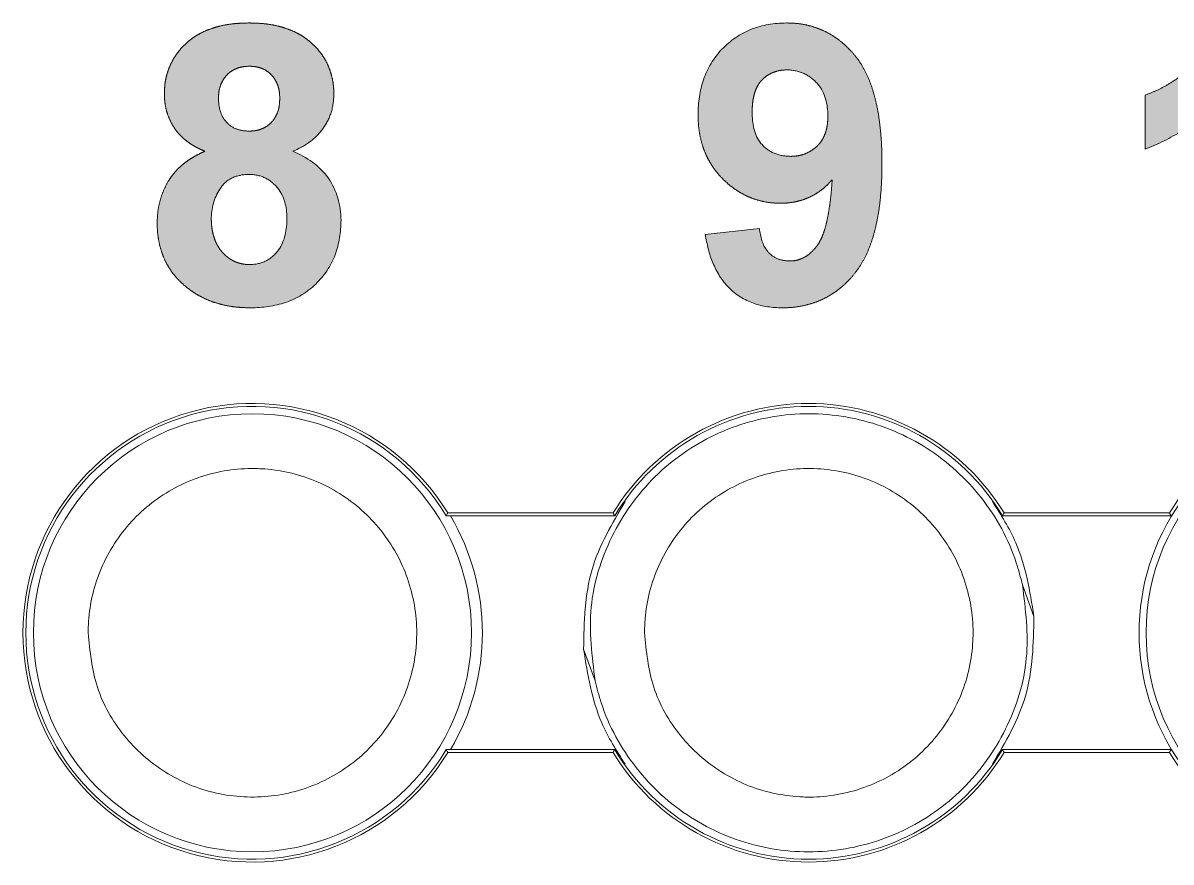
# Model space of a CAD drawing. Extents: x 222 to 1672, y 144 to 807.
# Drawn here: x 455.48 to 460.72, y 457.83 to 461.66 of the extents above; entities that cross this region are included whole.
import ezdxf

# ---------------------------------------------------------------- set-up
doc = ezdxf.new("R2010")
doc.units = 0
doc.header["$LTSCALE"] = 2
doc.header["$MEASUREMENT"] = 0
doc.linetypes.add('PHANTOM', pattern=[12.7, 6.35, -1.27, 1.27, -1.27, 1.27, -1.27])
doc.layers.get('0').update_dxf_attribs({"linetype": 'CONTINUOUS'})
doc.layers.add('DIM', color=7, linetype='CONTINUOUS')

msp = doc.modelspace()

# ---------------------------------------------------------------- hatches: boundary and pattern name
at = {"layer": 'DIM', "lineweight": 5}
h = msp.add_hatch(color=256, dxfattribs=at)
edge = h.paths.add_edge_path(flags=0)
edge.add_spline(control_points=[(456.50923, 461.66102), (456.49422, 461.66069), (456.46499, 461.66005), (456.42248, 461.65604), (456.38253, 461.64887), (456.3453, 461.63855), (456.31058, 461.6258), (456.27858, 461.60994), (456.24917, 461.59123), (456.22276, 461.56947), (456.19895, 461.54593), (456.17868, 461.52029), (456.16114, 461.49335), (456.14706, 461.46471), (456.13588, 461.43464), (456.12787, 461.4031), (456.1232, 461.36996), (456.12263, 461.34737), (456.12234, 461.33587)], knot_values=[0, 0, 0, 0, 0.0790975, 0.153981, 0.2246865, 0.2926325, 0.3572396, 0.4192587, 0.4804081, 0.5404462, 0.5992185, 0.656432, 0.7123159, 0.7682746, 0.8241585, 0.8810197, 0.9394088, 1, 1, 1, 1], weights=[1, 1, 1, 1, 1, 1, 1, 1, 1, 1, 1, 1, 1, 1, 1, 1, 1, 1, 1], degree=3, periodic=0)
edge.add_spline(control_points=[(456.12234, 461.33587), (456.12288, 461.32227), (456.12396, 461.29544), (456.13251, 461.25618), (456.14627, 461.21866), (456.16229, 461.18913), (456.17798, 461.16676), (456.19175, 461.1509), (456.20679, 461.13555), (456.22401, 461.12186), (456.24238, 461.10845), (456.26267, 461.09628), (456.28455, 461.08487), (456.29996, 461.07835), (456.30781, 461.07502)], knot_values=[0, 0, 0, 0, 0.1192524, 0.2354712, 0.351005, 0.4692644, 0.5292213, 0.5906355, 0.6534597, 0.7176673, 0.7834882, 0.8530893, 0.9251554, 1, 1, 1, 1], weights=[1, 1, 1, 1, 1, 1, 1, 1, 1, 1, 1, 1, 1, 1, 1], degree=3, periodic=0)
edge.add_spline(control_points=[(456.30781, 461.07502), (456.29865, 461.07106), (456.28061, 461.06325), (456.25526, 461.04915), (456.23143, 461.0344), (456.20983, 461.01802), (456.18976, 461.00079), (456.17185, 460.98202), (456.15574, 460.96207), (456.13703, 460.93408), (456.11804, 460.89679), (456.10141, 460.84967), (456.09134, 460.80028), (456.09006, 460.76663), (456.08941, 460.74961)], knot_values=[0, 0, 0, 0, 0.0716796, 0.1411467, 0.2081416, 0.2728225, 0.3356976, 0.3979997, 0.4588974, 0.5197202, 0.6395651, 0.7584083, 0.8777678, 1, 1, 1, 1], weights=[1, 1, 1, 1, 1, 1, 1, 1, 1, 1, 1, 1, 1, 1, 1], degree=3, periodic=0)
edge.add_spline(control_points=[(456.08941, 460.74961), (456.08977, 460.73424), (456.09047, 460.70421), (456.09703, 460.66046), (456.10784, 460.61932), (456.12282, 460.58059), (456.14223, 460.54443), (456.16583, 460.51072), (456.19373, 460.47949), (456.21531, 460.46141), (456.22627, 460.45223)], knot_values=[0, 0, 0, 0, 0.1357597, 0.2652006, 0.3898034, 0.5109489, 0.6312861, 0.7515183, 0.8738404, 1, 1, 1, 1], weights=[1, 1, 1, 1, 1, 1, 1, 1, 1, 1, 1], degree=3, periodic=0)
edge.add_spline(control_points=[(456.22627, 460.45223), (456.23607, 460.44481), (456.25562, 460.43), (456.28767, 460.41167), (456.32114, 460.39543), (456.35675, 460.38277), (456.39406, 460.37262), (456.43312, 460.36546), (456.47408, 460.36137), (456.50194, 460.36073), (456.51618, 460.3604)], knot_values=[0, 0, 0, 0, 0.118834, 0.2370901, 0.3565942, 0.4783808, 0.6021663, 0.7304072, 0.862175, 1, 1, 1, 1], weights=[1, 1, 1, 1, 1, 1, 1, 1, 1, 1, 1], degree=3, periodic=0)
edge.add_spline(control_points=[(456.51618, 460.3604), (456.57042, 460.36168), (456.62505, 460.36766), (456.72698, 460.40237), (456.77419, 460.43123), (456.85222, 460.50616), (456.88315, 460.55208), (456.92104, 460.6532), (456.92768, 460.70616), (456.92906, 460.76015)], knot_values=[0, 0, 0, 0, 0.25, 0.25, 0.5, 0.5, 0.75, 0.75, 1, 1, 1, 1], weights=[1, 1, 1, 1, 1, 1, 1, 1, 1, 1], degree=3, periodic=0)
edge.add_spline(control_points=[(456.92906, 460.76015), (456.92831, 460.82906), (456.9097, 460.89802), (456.83067, 461.00925), (456.77224, 461.04877), (456.70885, 461.07502)], knot_values=[0, 0, 0, 0, 0.5, 0.5, 1, 1, 1, 1], weights=[1, 1, 1, 1, 1, 1], degree=3, periodic=0)
edge.add_spline(control_points=[(456.70885, 461.07502), (456.73506, 461.08672), (456.76111, 461.0994), (456.80701, 461.13301), (456.82769, 461.15342), (456.86152, 461.19897), (456.87476, 461.22452), (456.89215, 461.279), (456.895, 461.30728), (456.89613, 461.33587)], knot_values=[0, 0, 0, 0, 0.25, 0.25, 0.5, 0.5, 0.75, 0.75, 1, 1, 1, 1], weights=[1, 1, 1, 1, 1, 1, 1, 1, 1, 1], degree=3, periodic=0)
edge.add_spline(control_points=[(456.89613, 461.33587), (456.89587, 461.34738), (456.89536, 461.36999), (456.89025, 461.40307), (456.88235, 461.43465), (456.87113, 461.4647), (456.85711, 461.49342), (456.83925, 461.52029), (456.81874, 461.54593), (456.79469, 461.56949), (456.76806, 461.59106), (456.73878, 461.6101), (456.70664, 461.62573), (456.67203, 461.63847), (456.63502, 461.64895), (456.59538, 461.65599), (456.55314, 461.66007), (456.52416, 461.6607), (456.50923, 461.66102)], knot_values=[0, 0, 0, 0, 0.0606477, 0.119156, 0.1760702, 0.2320062, 0.288017, 0.3441992, 0.4017492, 0.4608969, 0.521342, 0.5821681, 0.6446504, 0.7093178, 0.7764559, 0.8472273, 0.9212806, 1, 1, 1, 1], weights=[1, 1, 1, 1, 1, 1, 1, 1, 1, 1, 1, 1, 1, 1, 1, 1, 1, 1, 1], degree=3, periodic=0)
edge = h.paths.add_edge_path(flags=0)
edge.add_spline(control_points=[(456.64917, 461.31734), (456.64881, 461.30615), (456.64811, 461.28488), (456.64075, 461.25482), (456.6286, 461.22859), (456.61165, 461.20637), (456.59066, 461.18868), (456.56601, 461.1761), (456.53823, 461.16849), (456.51863, 461.16758), (456.50846, 461.16711)], knot_values=[0, 0, 0, 0, 0.1441603, 0.2740242, 0.3962616, 0.5146384, 0.6316374, 0.7474166, 0.8689914, 1, 1, 1, 1], weights=[1, 1, 1, 1, 1, 1, 1, 1, 1, 1, 1], degree=3, periodic=0)
edge.add_spline(control_points=[(456.50846, 461.16711), (456.4891, 461.16806), (456.46945, 461.16988), (456.43374, 461.18391), (456.41744, 461.19513), (456.37862, 461.23837), (456.3706, 461.27817), (456.36929, 461.31657)], knot_values=[0, 0, 0, 0, 0.25, 0.25, 0.5, 0.5, 1, 1, 1, 1], weights=[1, 1, 1, 1, 1, 1, 1, 1], degree=3, periodic=0)
edge.add_spline(control_points=[(456.36929, 461.31657), (456.36968, 461.32716), (456.37041, 461.3475), (456.37774, 461.37639), (456.39009, 461.40187), (456.40679, 461.42396), (456.42793, 461.44167), (456.45258, 461.45447), (456.48066, 461.46212), (456.50044, 461.463), (456.51078, 461.46346)], knot_values=[0, 0, 0, 0, 0.1379975, 0.2650058, 0.3856127, 0.5053445, 0.6236826, 0.7422955, 0.8652618, 1, 1, 1, 1], weights=[1, 1, 1, 1, 1, 1, 1, 1, 1, 1, 1], degree=3, periodic=0)
edge.add_spline(control_points=[(456.51078, 461.46346), (456.52078, 461.463), (456.53998, 461.46213), (456.56717, 461.45434), (456.59145, 461.44199), (456.61182, 461.42402), (456.62879, 461.40246), (456.64059, 461.37689), (456.64811, 461.34821), (456.64881, 461.32794), (456.64917, 461.31734)], knot_values=[0, 0, 0, 0, 0.1321759, 0.2536515, 0.3714539, 0.4897856, 0.6103615, 0.7322343, 0.8599926, 1, 1, 1, 1], weights=[1, 1, 1, 1, 1, 1, 1, 1, 1, 1, 1], degree=3, periodic=0)
edge = h.paths.add_edge_path(flags=0)
edge.add_spline(control_points=[(456.6821, 460.77019), (456.68132, 460.71908), (456.67329, 460.66602), (456.62845, 460.60422), (456.60893, 460.5867), (456.56394, 460.56324), (456.53805, 460.55847), (456.51232, 460.55796)], knot_values=[0, 0, 0, 0, 0.5, 0.5, 0.75, 0.75, 1, 1, 1, 1], weights=[1, 1, 1, 1, 1, 1, 1, 1], degree=3, periodic=0)
edge.add_spline(control_points=[(456.51232, 460.55796), (456.50613, 460.55805), (456.49403, 460.55822), (456.47632, 460.56135), (456.45929, 460.56559), (456.44303, 460.57175), (456.42767, 460.57994), (456.41298, 460.5896), (456.39928, 460.60146), (456.38621, 460.61466), (456.37436, 460.62951), (456.36431, 460.64602), (456.35547, 460.66367), (456.34865, 460.683), (456.34286, 460.7035), (456.33916, 460.72549), (456.33676, 460.74878), (456.3365, 460.76478), (456.33637, 460.77302)], knot_values=[0, 0, 0, 0, 0.0593777, 0.1161364, 0.1722939, 0.2278435, 0.2827602, 0.339207, 0.3964955, 0.4565102, 0.5175067, 0.5785588, 0.6419406, 0.7068467, 0.7752119, 0.846332, 0.9208597, 1, 1, 1, 1], weights=[1, 1, 1, 1, 1, 1, 1, 1, 1, 1, 1, 1, 1, 1, 1, 1, 1, 1, 1], degree=3, periodic=0)
edge.add_spline(control_points=[(456.33637, 460.77302), (456.33818, 460.82191), (456.352, 460.87047), (456.39539, 460.92998), (456.41461, 460.94639), (456.45963, 460.96571), (456.48421, 460.96882), (456.50872, 460.96955)], knot_values=[0, 0, 0, 0, 0.5, 0.5, 0.75, 0.75, 1, 1, 1, 1], weights=[1, 1, 1, 1, 1, 1, 1, 1], degree=3, periodic=0)
edge.add_spline(control_points=[(456.50872, 460.96955), (456.53372, 460.96906), (456.55859, 460.96489), (456.60349, 460.94363), (456.62284, 460.92762), (456.67045, 460.86979), (456.68114, 460.81955), (456.6821, 460.77019)], knot_values=[0, 0, 0, 0, 0.25, 0.25, 0.5, 0.5, 1, 1, 1, 1], weights=[1, 1, 1, 1, 1, 1, 1, 1], degree=3, periodic=0)
h = msp.add_hatch(color=256, dxfattribs=at)
edge = h.paths.add_edge_path(flags=0)
edge.add_spline(control_points=[(459.17119, 460.9446), (459.16994, 460.92667), (459.16756, 460.89238), (459.16217, 460.84338), (459.15552, 460.7991), (459.14789, 460.75952), (459.13938, 460.72451), (459.12912, 460.69442), (459.11795, 460.66889), (459.10536, 460.64782), (459.0918, 460.63035), (459.07747, 460.61563), (459.06284, 460.60281), (459.04728, 460.59244), (459.03095, 460.58432), (459.01385, 460.57879), (458.99619, 460.57485), (458.98411, 460.57457), (458.978, 460.57442)], knot_values=[0, 0, 0, 0, 0.1173097, 0.2242913, 0.3216451, 0.4094518, 0.4873642, 0.5565646, 0.6166849, 0.6688979, 0.7163629, 0.7606922, 0.8027594, 0.8431165, 0.8824119, 0.9213471, 0.9602016, 1, 1, 1, 1], weights=[1, 1, 1, 1, 1, 1, 1, 1, 1, 1, 1, 1, 1, 1, 1, 1, 1, 1, 1], degree=3, periodic=0)
edge.add_spline(control_points=[(458.978, 460.57442), (458.95896, 460.57532), (458.93988, 460.57705), (458.90483, 460.59174), (458.88904, 460.60329), (458.85252, 460.64671), (458.84396, 460.68519), (458.83883, 460.7226)], knot_values=[0, 0, 0, 0, 0.25, 0.25, 0.5, 0.5, 1, 1, 1, 1], weights=[1, 1, 1, 1, 1, 1, 1, 1], degree=3, periodic=0)
edge.add_line((458.83883, 460.7226), (458.59188, 460.69533))
edge.add_spline(control_points=[(458.59188, 460.69533), (458.59956, 460.65076), (458.60912, 460.60668), (458.64384, 460.5239), (458.66749, 460.48476), (458.7306, 460.42018), (458.76992, 460.39605), (458.85417, 460.36623), (458.89821, 460.36132), (458.94301, 460.3604)], knot_values=[0, 0, 0, 0, 0.25, 0.25, 0.5, 0.5, 0.75, 0.75, 1, 1, 1, 1], weights=[1, 1, 1, 1, 1, 1, 1, 1, 1, 1], degree=3, periodic=0)
edge.add_spline(control_points=[(458.94301, 460.3604), (458.95951, 460.36078), (458.9919, 460.36152), (459.03923, 460.36933), (459.08425, 460.38139), (459.12708, 460.39803), (459.16713, 460.42025), (459.205, 460.44689), (459.24035, 460.4785), (459.27325, 460.51499), (459.30317, 460.55698), (459.32873, 460.60525), (459.35067, 460.65936), (459.36813, 460.71958), (459.38203, 460.7857), (459.39149, 460.85794), (459.39747, 460.93618), (459.39821, 460.99038), (459.39859, 461.01843)], knot_values=[0, 0, 0, 0, 0.0546306, 0.1072923, 0.1585194, 0.2089238, 0.2591677, 0.3099513, 0.3620912, 0.416026, 0.4724919, 0.5325133, 0.5966406, 0.6657072, 0.7400692, 0.820381, 0.9070315, 1, 1, 1, 1], weights=[1, 1, 1, 1, 1, 1, 1, 1, 1, 1, 1, 1, 1, 1, 1, 1, 1, 1, 1], degree=3, periodic=0)
edge.add_spline(control_points=[(459.39859, 461.01843), (459.39833, 461.04605), (459.39782, 461.09931), (459.39167, 461.17616), (459.38249, 461.24701), (459.36918, 461.31187), (459.35215, 461.37075), (459.33106, 461.42363), (459.30626, 461.47062), (459.27712, 461.51127), (459.24511, 461.54647), (459.21122, 461.57727), (459.17499, 461.60324), (459.13649, 461.62422), (459.09595, 461.64078), (459.05324, 461.65266), (459.00833, 461.65975), (458.97768, 461.66059), (458.96205, 461.66102)], knot_values=[0, 0, 0, 0, 0.0944369, 0.1820742, 0.2634344, 0.3385936, 0.4082729, 0.4727398, 0.532952, 0.5894996, 0.6432664, 0.6953767, 0.745823, 0.7952927, 0.845005, 0.8952301, 0.94657, 1, 1, 1, 1], weights=[1, 1, 1, 1, 1, 1, 1, 1, 1, 1, 1, 1, 1, 1, 1, 1, 1, 1, 1], degree=3, periodic=0)
edge.add_spline(control_points=[(458.96205, 461.66102), (458.90719, 461.65976), (458.85225, 461.65231), (458.75113, 461.61203), (458.70549, 461.58041), (458.62953, 461.50109), (458.60145, 461.45332), (458.56583, 461.35091), (458.56011, 461.29739), (458.55895, 461.243)], knot_values=[0, 0, 0, 0, 0.25, 0.25, 0.5, 0.5, 0.75, 0.75, 1, 1, 1, 1], weights=[1, 1, 1, 1, 1, 1, 1, 1, 1, 1], degree=3, periodic=0)
edge.add_spline(control_points=[(458.55895, 461.243), (458.55931, 461.22832), (458.56001, 461.19956), (458.56515, 461.15752), (458.57396, 461.11767), (458.586, 461.07986), (458.60176, 461.04415), (458.6212, 461.0106), (458.64386, 460.97906), (458.66992, 460.95011), (458.69817, 460.92388), (458.72812, 460.90069), (458.75967, 460.88153), (458.79219, 460.86514), (458.82639, 460.85337), (458.86156, 460.844), (458.89828, 460.83895), (458.92319, 460.83821), (458.93581, 460.83784)], knot_values=[0, 0, 0, 0, 0.0712565, 0.1396314, 0.2052943, 0.2691544, 0.3319745, 0.3944625, 0.4570933, 0.5201956, 0.5832429, 0.6441178, 0.703744, 0.7622119, 0.8205508, 0.8790203, 0.9387263, 1, 1, 1, 1], weights=[1, 1, 1, 1, 1, 1, 1, 1, 1, 1, 1, 1, 1, 1, 1, 1, 1, 1, 1], degree=3, periodic=0)
edge.add_spline(control_points=[(458.93581, 460.83784), (458.94732, 460.83808), (458.97004, 460.83855), (459.00327, 460.84403), (459.03522, 460.85202), (459.06545, 460.86416), (459.09445, 460.87903), (459.12191, 460.89747), (459.14771, 460.9194), (459.16329, 460.93612), (459.17119, 460.9446)], knot_values=[0, 0, 0, 0, 0.1292843, 0.2551054, 0.3776044, 0.4987766, 0.6203431, 0.7433114, 0.8698099, 1, 1, 1, 1], weights=[1, 1, 1, 1, 1, 1, 1, 1, 1, 1, 1], degree=3, periodic=0)
edge = h.paths.add_edge_path(flags=0)
edge.add_spline(control_points=[(458.8059, 461.2538), (458.80607, 461.26204), (458.80639, 461.27802), (458.80835, 461.30108), (458.81196, 461.32242), (458.81701, 461.34189), (458.82355, 461.3596), (458.83108, 461.37565), (458.84055, 461.38978), (458.85478, 461.40597), (458.87535, 461.42265), (458.90351, 461.43663), (458.93442, 461.44553), (458.95607, 461.4465), (458.9672, 461.44699)], knot_values=[0, 0, 0, 0, 0.0863483, 0.1675793, 0.2423658, 0.3130178, 0.3781519, 0.4400736, 0.4984201, 0.5557605, 0.6656988, 0.7734503, 0.8836053, 1, 1, 1, 1], weights=[1, 1, 1, 1, 1, 1, 1, 1, 1, 1, 1, 1, 1, 1, 1], degree=3, periodic=0)
edge.add_spline(control_points=[(458.9672, 461.44699), (458.99375, 461.44575), (459.01986, 461.441), (459.06698, 461.41833), (459.08787, 461.40179), (459.1399, 461.34229), (459.15106, 461.28894), (459.15164, 461.23683)], knot_values=[0, 0, 0, 0, 0.25, 0.25, 0.5, 0.5, 1, 1, 1, 1], weights=[1, 1, 1, 1, 1, 1, 1, 1], degree=3, periodic=0)
edge.add_spline(control_points=[(459.15164, 461.23683), (459.1515, 461.22945), (459.15124, 461.21516), (459.14888, 461.19442), (459.14505, 461.17505), (459.13972, 461.157), (459.13271, 461.14036), (459.12417, 461.12509), (459.11417, 461.11109), (459.09866, 461.09477), (459.07687, 461.07763), (459.04734, 461.06266), (459.01493, 461.05324), (458.99221, 461.05233), (458.98057, 461.05187)], knot_values=[0, 0, 0, 0, 0.0778622, 0.1507048, 0.2199105, 0.286037, 0.3488881, 0.4100558, 0.4703269, 0.5298599, 0.6471525, 0.760862, 0.8774439, 1, 1, 1, 1], weights=[1, 1, 1, 1, 1, 1, 1, 1, 1, 1, 1, 1, 1, 1, 1], degree=3, periodic=0)
edge.add_spline(control_points=[(458.98057, 461.05187), (458.95518, 461.05312), (458.92944, 461.05608), (458.88341, 461.07641), (458.86246, 461.09166), (458.81381, 461.15081), (458.8067, 461.20339), (458.8059, 461.2538)], knot_values=[0, 0, 0, 0, 0.25, 0.25, 0.5, 0.5, 1, 1, 1, 1], weights=[1, 1, 1, 1, 1, 1, 1, 1], degree=3, periodic=0)
h = msp.add_hatch(color=256, dxfattribs=at)
edge = h.paths.add_edge_path(flags=0)
edge.add_line((460.60043, 461.33175), (460.60043, 461.0848))
edge.add_spline(control_points=[(460.60043, 461.0848), (460.65928, 461.10753), (460.71577, 461.13493), (460.82139, 461.20432), (460.86895, 461.24615), (460.91324, 461.29111)], knot_values=[0, 0, 0, 0, 0.5, 0.5, 1, 1, 1, 1], weights=[1, 1, 1, 1, 1, 1], degree=3, periodic=0)
edge.add_line((460.91324, 461.29111), (460.91324, 460.37686))
edge.add_line((460.91324, 460.37686), (461.1602, 460.37686))
edge.add_line((461.1602, 460.37686), (461.1602, 461.66102))
edge.add_line((461.1602, 461.66102), (460.96212, 461.66102))
edge.add_spline(control_points=[(460.96212, 461.66102), (460.95843, 461.65117), (460.95105, 461.63148), (460.93695, 461.60321), (460.92093, 461.57581), (460.90285, 461.54922), (460.88263, 461.52346), (460.85973, 461.49906), (460.83501, 461.47524), (460.79965, 461.4456), (460.75511, 461.41226), (460.7021, 461.37828), (460.6513, 461.35082), (460.61688, 461.33792), (460.60043, 461.33175)], knot_values=[0, 0, 0, 0, 0.0625706, 0.1251307, 0.187824, 0.2514029, 0.3164648, 0.3825759, 0.450459, 0.5207305, 0.6571441, 0.7813466, 0.8955272, 1, 1, 1, 1], weights=[1, 1, 1, 1, 1, 1, 1, 1, 1, 1, 1, 1, 1, 1, 1], degree=3, periodic=0)

# ---------------------------------------------------------------- linework, layer by layer
at = {"linetype": 'PHANTOM', "lineweight": 5}
for p, q in [((460.60043, 461.0848), (460.60043, 461.33175)), ((458.59188, 460.69533), (458.83883, 460.7226))]:
    msp.add_line(p, q, dxfattribs=at)
at = {"linetype": 'Continuous', "lineweight": 5}
for p, q in [((458.17091, 459.42368), (457.4162, 459.42368)), ((458.17091, 459.42368), (457.4162, 459.42368)), ((460.71091, 459.42368), (459.9562, 459.42368)), ((460.71091, 459.42368), (459.9562, 459.42368)), ((457.40884, 459.41059), (458.17827, 459.41059)), ((457.40884, 459.41059), (458.17827, 459.41059)), ((459.94884, 459.41059), (460.71827, 459.41059)), ((459.94884, 459.41059), (460.71827, 459.41059)), ((460.04016, 459.09546), (460.09238, 458.95158)), ((458.03637, 458.80189), (458.0886, 458.65795)), ((458.17827, 458.34313), (457.40884, 458.34313)), ((458.17827, 458.34313), (457.40884, 458.34313)), ((457.4162, 458.33004), (458.17091, 458.33004)), ((457.4162, 458.33004), (458.17091, 458.33004)), ((460.71827, 458.34313), (459.94884, 458.34313)), ((460.71827, 458.34313), (459.94884, 458.34313)), ((459.9562, 458.33004), (460.71091, 458.33004)), ((459.9562, 458.33004), (460.71091, 458.33004))]:
    msp.add_line(p, q, dxfattribs=at)
at = {"linetype": 'Continuous', "lineweight": 5, "flags": 128}
for points in [[(457.40884, 459.41059), (457.41391, 459.4196), (457.4162, 459.42368)], [(457.40884, 459.41059), (457.41391, 459.4196), (457.4162, 459.42368)], [(458.17827, 459.41059), (458.1732, 459.4196), (458.17091, 459.42368)], [(459.94884, 459.41059), (459.95391, 459.4196), (459.9562, 459.42368)], [(460.71827, 459.41059), (460.7132, 459.4196), (460.71091, 459.42368)], [(460.71827, 459.41059), (460.7132, 459.4196), (460.71091, 459.42368)], [(457.40884, 458.34313), (457.41391, 458.33413), (457.4162, 458.33004)], [(457.40884, 458.34313), (457.41391, 458.33413), (457.4162, 458.33004)], [(458.17827, 458.34313), (458.1732, 458.33413), (458.17091, 458.33004)], [(459.94884, 458.34313), (459.95391, 458.33413), (459.9562, 458.33004)], [(460.71827, 458.34313), (460.7132, 458.33413), (460.71091, 458.33004)], [(460.71827, 458.34313), (460.7132, 458.33413), (460.71091, 458.33004)]]:
    msp.add_lwpolyline(points, dxfattribs=at)
at = {"linetype": 'Continuous', "lineweight": 5}
for centre in [(456.52438, 458.8767), (461.60438, 458.8767)]:
    msp.add_circle(centre, 1, dxfattribs=at)
for centre, radius, start, end in [((456.52356, 458.87686), 1.04682, 31.4908, 328.5092), ((456.52356, 458.87686), 1.04682, 31.4908, 328.5092), ((456.52356, 458.87686), 1.03373, 31.08527, 328.91473), ((456.52356, 458.87686), 1.03373, 31.08527, 328.91473), ((459.06356, 458.87686), 1.04682, 31.4908, 148.5092), ((459.06356, 458.87686), 1.04682, 31.4908, 148.5092), ((459.06356, 458.87686), 1.03373, 31.08527, 148.91473), ((461.60356, 458.87686), 1.04682, 31.4908, 148.5092), ((461.60356, 458.87686), 1.04682, 31.4908, 148.5092), ((461.60438, 458.87673), 1.03208, 144.45452, 215.54548), ((456.52438, 458.87673), 1.05, 329.45671, 30.55954), ((459.06356, 458.87686), 1.04682, 211.4908, 328.5092), ((459.06356, 458.87686), 1.04682, 211.4908, 328.5092), ((459.06356, 458.87686), 1.03373, 211.08527, 328.91473), ((461.60356, 458.87686), 1.04682, 211.4908, 328.5092), ((461.60356, 458.87686), 1.04682, 211.4908, 328.5092)]:
    msp.add_arc(centre, radius, start, end, dxfattribs=at)
at = {"linetype": 'PHANTOM', "lineweight": 5}
for points, knots in [([(456.12234, 461.33587), (456.12263, 461.34737), (456.1232, 461.36996), (456.12787, 461.4031), (456.13588, 461.43464), (456.14706, 461.46471), (456.16114, 461.49335), (456.17868, 461.52029), (456.19895, 461.54593), (456.22276, 461.56947), (456.24917, 461.59123), (456.27858, 461.60994), (456.31058, 461.6258), (456.3453, 461.63855), (456.38253, 461.64887), (456.42248, 461.65604), (456.46499, 461.66005), (456.49422, 461.66069), (456.50923, 461.66102)], [0, 0, 0, 0, 0.0605912, 0.1189803, 0.1758415, 0.2317254, 0.2876841, 0.343568, 0.4007815, 0.4595538, 0.5195919, 0.5807413, 0.6427604, 0.7073675, 0.7753135, 0.846019, 0.9209025, 1, 1, 1, 1]), ([(456.50923, 461.66102), (456.52416, 461.6607), (456.55314, 461.66007), (456.59538, 461.65599), (456.63502, 461.64895), (456.67203, 461.63847), (456.70664, 461.62573), (456.73878, 461.6101), (456.76806, 461.59106), (456.79469, 461.56949), (456.81874, 461.54593), (456.83925, 461.52029), (456.85711, 461.49342), (456.87113, 461.4647), (456.88235, 461.43465), (456.89025, 461.40307), (456.89536, 461.36999), (456.89587, 461.34738), (456.89613, 461.33587)], [0, 0, 0, 0, 0.0787194, 0.1527727, 0.2235441, 0.2906822, 0.3553496, 0.4178319, 0.478658, 0.5391031, 0.5982508, 0.6558008, 0.711983, 0.7679938, 0.8239298, 0.880844, 0.9393523, 1, 1, 1, 1]), ([(458.55895, 461.243), (458.56011, 461.29739), (458.56583, 461.35091), (458.60145, 461.45332), (458.62953, 461.50109), (458.70549, 461.58041), (458.75113, 461.61203), (458.85225, 461.65231), (458.90719, 461.65976), (458.96205, 461.66102)], [0, 0, 0, 0, 0.25, 0.25, 0.5, 0.5, 0.75, 0.75, 1, 1, 1, 1]), ([(458.96205, 461.66102), (458.97768, 461.66059), (459.00833, 461.65975), (459.05324, 461.65266), (459.09595, 461.64078), (459.13649, 461.62422), (459.17499, 461.60324), (459.21122, 461.57727), (459.24511, 461.54647), (459.27712, 461.51127), (459.30626, 461.47062), (459.33106, 461.42363), (459.35215, 461.37075), (459.36918, 461.31187), (459.38249, 461.24701), (459.39167, 461.17616), (459.39782, 461.09931), (459.39833, 461.04605), (459.39859, 461.01843)], [0, 0, 0, 0, 0.05343, 0.1047699, 0.154995, 0.2047073, 0.254177, 0.3046233, 0.3567336, 0.4105004, 0.467048, 0.5272602, 0.5917271, 0.6614064, 0.7365656, 0.8179258, 0.9055631, 1, 1, 1, 1]), ([(460.60043, 461.33175), (460.61688, 461.33792), (460.6513, 461.35082), (460.7021, 461.37828), (460.75511, 461.41226), (460.79965, 461.4456), (460.83501, 461.47524), (460.85973, 461.49906), (460.88263, 461.52346), (460.90285, 461.54922), (460.92093, 461.57581), (460.93695, 461.60321), (460.95105, 461.63148), (460.95843, 461.65117), (460.96212, 461.66102)], [0, 0, 0, 0, 0.1044728, 0.2186534, 0.3428559, 0.4792695, 0.549541, 0.6174241, 0.6835352, 0.7485971, 0.812176, 0.8748693, 0.9374294, 1, 1, 1, 1]), ([(456.51078, 461.46346), (456.50044, 461.463), (456.48066, 461.46212), (456.45258, 461.45447), (456.42793, 461.44167), (456.40679, 461.42396), (456.39009, 461.40187), (456.37774, 461.37639), (456.37041, 461.3475), (456.36968, 461.32716), (456.36929, 461.31657)], [0, 0, 0, 0, 0.1347382, 0.2577045, 0.3763174, 0.4946555, 0.6143873, 0.7349942, 0.8620025, 1, 1, 1, 1]), ([(456.64917, 461.31734), (456.64881, 461.32794), (456.64811, 461.34821), (456.64059, 461.37689), (456.62879, 461.40246), (456.61182, 461.42402), (456.59145, 461.44199), (456.56717, 461.45434), (456.53998, 461.46213), (456.52078, 461.463), (456.51078, 461.46346)], [0, 0, 0, 0, 0.14000742, 0.2677657, 0.38963853, 0.51021436, 0.62854612, 0.74634847, 0.86782411, 1, 1, 1, 1]), ([(458.9672, 461.44699), (458.95607, 461.4465), (458.93442, 461.44553), (458.90351, 461.43663), (458.87535, 461.42265), (458.85478, 461.40597), (458.84055, 461.38978), (458.83108, 461.37565), (458.82355, 461.3596), (458.81701, 461.34189), (458.81196, 461.32242), (458.80835, 461.30108), (458.80639, 461.27802), (458.80607, 461.26204), (458.8059, 461.2538)], [0, 0, 0, 0, 0.1163947, 0.2265497, 0.3343012, 0.4442395, 0.5015799, 0.5599264, 0.6218481, 0.6869822, 0.7576342, 0.8324207, 0.9136517, 1, 1, 1, 1]), ([(459.15164, 461.23683), (459.15106, 461.28894), (459.1399, 461.34229), (459.08787, 461.40179), (459.06698, 461.41833), (459.01986, 461.441), (458.99375, 461.44575), (458.9672, 461.44699)], [0, 0, 0, 0, 0.5, 0.5, 0.75, 0.75, 1, 1, 1, 1]), ([(456.30781, 461.07502), (456.29996, 461.07835), (456.28455, 461.08487), (456.26267, 461.09628), (456.24238, 461.10845), (456.22401, 461.12186), (456.20679, 461.13555), (456.19175, 461.1509), (456.17798, 461.16676), (456.16229, 461.18913), (456.14627, 461.21866), (456.13251, 461.25618), (456.12396, 461.29544), (456.12288, 461.32227), (456.12234, 461.33587)], [0, 0, 0, 0, 0.0748446, 0.1469107, 0.2165118, 0.2823327, 0.3465403, 0.4093645, 0.4707787, 0.5307356, 0.648995, 0.7645288, 0.8807476, 1, 1, 1, 1]), ([(456.36929, 461.31657), (456.3706, 461.27817), (456.37862, 461.23837), (456.41744, 461.19513), (456.43374, 461.18391), (456.46945, 461.16988), (456.4891, 461.16806), (456.50846, 461.16711)], [0, 0, 0, 0, 0.5, 0.5, 0.75, 0.75, 1, 1, 1, 1]), ([(456.50846, 461.16711), (456.51863, 461.16758), (456.53823, 461.16849), (456.56601, 461.1761), (456.59066, 461.18868), (456.61165, 461.20637), (456.6286, 461.22859), (456.64075, 461.25482), (456.64811, 461.28488), (456.64881, 461.30615), (456.64917, 461.31734)], [0, 0, 0, 0, 0.1310086, 0.2525834, 0.3683626, 0.4853616, 0.6037384, 0.7259758, 0.8558397, 1, 1, 1, 1]), ([(456.89613, 461.33587), (456.895, 461.30728), (456.89215, 461.279), (456.87476, 461.22452), (456.86152, 461.19897), (456.82769, 461.15342), (456.80701, 461.13301), (456.76111, 461.0994), (456.73506, 461.08672), (456.70885, 461.07502)], [0, 0, 0, 0, 0.25, 0.25, 0.5, 0.5, 0.75, 0.75, 1, 1, 1, 1]), ([(460.91324, 461.29111), (460.86895, 461.24615), (460.82139, 461.20432), (460.71577, 461.13493), (460.65928, 461.10753), (460.60043, 461.0848)], [0, 0, 0, 0, 0.5, 0.5, 1, 1, 1, 1]), ([(458.93581, 460.83784), (458.92319, 460.83821), (458.89828, 460.83895), (458.86156, 460.844), (458.82639, 460.85337), (458.79219, 460.86514), (458.75967, 460.88153), (458.72812, 460.90069), (458.69817, 460.92388), (458.66992, 460.95011), (458.64386, 460.97906), (458.6212, 461.0106), (458.60176, 461.04415), (458.586, 461.07986), (458.57396, 461.11767), (458.56515, 461.15752), (458.56001, 461.19956), (458.55931, 461.22832), (458.55895, 461.243)], [0, 0, 0, 0, 0.0612737, 0.1209797, 0.1794492, 0.2377881, 0.296256, 0.3558822, 0.4167571, 0.4798044, 0.5429067, 0.6055375, 0.6680255, 0.7308456, 0.7947057, 0.8603686, 0.9287435, 1, 1, 1, 1]), ([(458.8059, 461.2538), (458.8067, 461.20339), (458.81381, 461.15081), (458.86246, 461.09166), (458.88341, 461.07641), (458.92944, 461.05608), (458.95518, 461.05312), (458.98057, 461.05187)], [0, 0, 0, 0, 0.5, 0.5, 0.75, 0.75, 1, 1, 1, 1]), ([(458.98057, 461.05187), (458.99221, 461.05233), (459.01493, 461.05324), (459.04734, 461.06266), (459.07687, 461.07763), (459.09866, 461.09477), (459.11417, 461.11109), (459.12417, 461.12509), (459.13271, 461.14036), (459.13972, 461.157), (459.14505, 461.17505), (459.14888, 461.19442), (459.15124, 461.21516), (459.1515, 461.22945), (459.15164, 461.23683)], [0, 0, 0, 0, 0.1225561, 0.239138, 0.3528475, 0.4701401, 0.5296731, 0.5899442, 0.6511119, 0.713963, 0.7800895, 0.8492952, 0.9221378, 1, 1, 1, 1]), ([(456.08941, 460.74961), (456.09006, 460.76663), (456.09134, 460.80028), (456.10141, 460.84967), (456.11804, 460.89679), (456.13703, 460.93408), (456.15574, 460.96207), (456.17185, 460.98202), (456.18976, 461.00079), (456.20983, 461.01802), (456.23143, 461.0344), (456.25526, 461.04915), (456.28061, 461.06325), (456.29865, 461.07106), (456.30781, 461.07502)], [0, 0, 0, 0, 0.1222322, 0.2415917, 0.3604349, 0.4802798, 0.5411026, 0.6020003, 0.6643024, 0.7271775, 0.7918584, 0.8588533, 0.9283204, 1, 1, 1, 1]), ([(456.70885, 461.07502), (456.77224, 461.04877), (456.83067, 461.00925), (456.9097, 460.89802), (456.92831, 460.82906), (456.92906, 460.76015)], [0, 0, 0, 0, 0.5, 0.5, 1, 1, 1, 1]), ([(459.39859, 461.01843), (459.39821, 460.99038), (459.39747, 460.93618), (459.39149, 460.85794), (459.38203, 460.7857), (459.36813, 460.71958), (459.35067, 460.65936), (459.32873, 460.60525), (459.30317, 460.55698), (459.27325, 460.51499), (459.24035, 460.4785), (459.205, 460.44689), (459.16713, 460.42025), (459.12708, 460.39803), (459.08425, 460.38139), (459.03923, 460.36933), (458.9919, 460.36152), (458.95951, 460.36078), (458.94301, 460.3604)], [0, 0, 0, 0, 0.0929685, 0.17961901, 0.2599308, 0.33429282, 0.40335942, 0.46748667, 0.52750807, 0.58397396, 0.63790884, 0.69004872, 0.74083233, 0.7910762, 0.84148061, 0.89270768, 0.9453694, 1, 1, 1, 1]), ([(456.50872, 460.96955), (456.48421, 460.96882), (456.45963, 460.96571), (456.41461, 460.94639), (456.39539, 460.92998), (456.352, 460.87047), (456.33818, 460.82191), (456.33637, 460.77302)], [0, 0, 0, 0, 0.25, 0.25, 0.5, 0.5, 1, 1, 1, 1]), ([(456.6821, 460.77019), (456.68114, 460.81955), (456.67045, 460.86979), (456.62284, 460.92762), (456.60349, 460.94363), (456.55859, 460.96489), (456.53372, 460.96906), (456.50872, 460.96955)], [0, 0, 0, 0, 0.5, 0.5, 0.75, 0.75, 1, 1, 1, 1]), ([(459.17119, 460.9446), (459.16329, 460.93612), (459.14771, 460.9194), (459.12191, 460.89747), (459.09445, 460.87903), (459.06545, 460.86416), (459.03522, 460.85202), (459.00327, 460.84403), (458.97004, 460.83855), (458.94732, 460.83808), (458.93581, 460.83784)], [0, 0, 0, 0, 0.1301901, 0.2566886, 0.3796569, 0.5012234, 0.6223956, 0.7448946, 0.8707157, 1, 1, 1, 1]), ([(458.978, 460.57442), (458.98411, 460.57457), (458.99619, 460.57485), (459.01385, 460.57879), (459.03095, 460.58432), (459.04728, 460.59244), (459.06284, 460.60281), (459.07747, 460.61563), (459.0918, 460.63035), (459.10536, 460.64782), (459.11795, 460.66889), (459.12912, 460.69442), (459.13938, 460.72451), (459.14789, 460.75952), (459.15552, 460.7991), (459.16217, 460.84338), (459.16756, 460.89238), (459.16994, 460.92667), (459.17119, 460.9446)], [0, 0, 0, 0, 0.0397984, 0.0786529, 0.1175881, 0.1568835, 0.1972406, 0.2393078, 0.2836371, 0.3311021, 0.3833151, 0.4434354, 0.5126358, 0.5905482, 0.6783549, 0.7757087, 0.8826903, 1, 1, 1, 1]), ([(456.22627, 460.45223), (456.21531, 460.46141), (456.19373, 460.47949), (456.16583, 460.51072), (456.14223, 460.54443), (456.12282, 460.58059), (456.10784, 460.61932), (456.09703, 460.66046), (456.09047, 460.70421), (456.08977, 460.73424), (456.08941, 460.74961)], [0, 0, 0, 0, 0.12615956, 0.24848165, 0.36871387, 0.48905109, 0.61019659, 0.73479941, 0.86424035, 1, 1, 1, 1]), ([(456.33637, 460.77302), (456.3365, 460.76478), (456.33676, 460.74878), (456.33916, 460.72549), (456.34286, 460.7035), (456.34865, 460.683), (456.35547, 460.66367), (456.36431, 460.64602), (456.37436, 460.62951), (456.38621, 460.61466), (456.39928, 460.60146), (456.41298, 460.5896), (456.42767, 460.57994), (456.44303, 460.57175), (456.45929, 460.56559), (456.47632, 460.56135), (456.49403, 460.55822), (456.50613, 460.55805), (456.51232, 460.55796)], [0, 0, 0, 0, 0.0791403, 0.153668, 0.2247881, 0.2931533, 0.3580594, 0.4214412, 0.4824933, 0.5434898, 0.6035045, 0.660793, 0.7172398, 0.7721565, 0.8277061, 0.8838636, 0.9406223, 1, 1, 1, 1]), ([(456.51232, 460.55796), (456.53805, 460.55847), (456.56394, 460.56324), (456.60893, 460.5867), (456.62845, 460.60422), (456.67329, 460.66602), (456.68132, 460.71908), (456.6821, 460.77019)], [0, 0, 0, 0, 0.25, 0.25, 0.5, 0.5, 1, 1, 1, 1]), ([(456.92906, 460.76015), (456.92768, 460.70616), (456.92104, 460.6532), (456.88315, 460.55208), (456.85222, 460.50616), (456.77419, 460.43123), (456.72698, 460.40237), (456.62505, 460.36766), (456.57042, 460.36168), (456.51618, 460.3604)], [0, 0, 0, 0, 0.25, 0.25, 0.5, 0.5, 0.75, 0.75, 1, 1, 1, 1]), ([(458.94301, 460.3604), (458.89821, 460.36132), (458.85417, 460.36623), (458.76992, 460.39605), (458.7306, 460.42018), (458.66749, 460.48476), (458.64384, 460.5239), (458.60912, 460.60668), (458.59956, 460.65076), (458.59188, 460.69533)], [0, 0, 0, 0, 0.25, 0.25, 0.5, 0.5, 0.75, 0.75, 1, 1, 1, 1]), ([(458.83883, 460.7226), (458.84396, 460.68519), (458.85252, 460.64671), (458.88904, 460.60329), (458.90483, 460.59174), (458.93988, 460.57705), (458.95896, 460.57532), (458.978, 460.57442)], [0, 0, 0, 0, 0.5, 0.5, 0.75, 0.75, 1, 1, 1, 1]), ([(456.51618, 460.3604), (456.50194, 460.36073), (456.47408, 460.36137), (456.43312, 460.36546), (456.39406, 460.37262), (456.35675, 460.38277), (456.32114, 460.39543), (456.28767, 460.41167), (456.25562, 460.43), (456.23607, 460.44481), (456.22627, 460.45223)], [0, 0, 0, 0, 0.137825, 0.2695928, 0.3978337, 0.5216192, 0.6434058, 0.7629099, 0.881166, 1, 1, 1, 1])]:
    msp.add_open_spline(points, degree=3, knots=knots, dxfattribs=at)
at = {"linetype": 'Continuous', "lineweight": 5}
for points, knots in [([(458.0886, 458.65795), (458.07479, 458.77009), (458.04717, 458.99438), (458.1499, 459.32415), (458.34783, 459.6017), (458.62866, 459.798), (458.95807, 459.89029), (459.29953, 459.86834), (459.61474, 459.73459), (459.86683, 459.50413), (459.99455, 459.27181), (460.03137, 459.12943), (460.04016, 459.09546)], [0, 0, 0, 0, 0.10737271, 0.21474504, 0.32211753, 0.42949002, 0.53686231, 0.64423479, 0.75160695, 0.85897948, 0.9663522, 1, 1, 1, 1]), ([(458.31438, 458.8767), (458.32267, 458.79237), (458.33925, 458.6237), (458.46857, 458.39921), (458.65884, 458.22857), (458.85688, 458.14741), (458.99194, 458.1287), (459.08529, 458.12549), (459.22135, 458.13488), (459.42417, 458.20226), (459.62703, 458.3594), (459.76659, 458.57461), (459.81091, 458.75847), (459.81727, 458.9434), (459.78567, 459.12987), (459.66124, 459.35416), (459.46955, 459.52486), (459.23217, 459.62242), (458.97586, 459.63592), (458.72959, 459.56384), (458.52085, 459.41424), (458.37418, 459.20422), (458.31882, 459.01325), (458.31523, 458.90301), (458.31438, 458.8767)], [0, 0, 0, 0, 0.05367534, 0.10735084, 0.1610265, 0.21470203, 0.24125055, 0.24786618, 0.27441469, 0.32809028, 0.38176569, 0.43544116, 0.48911692, 0.50009954, 0.55377528, 0.60745077, 0.66112617, 0.7148017, 0.76847724, 0.82215279, 0.87582814, 0.92950391, 0.98317921, 1, 1, 1, 1]), ([(455.77438, 458.8767), (455.78267, 458.79237), (455.79926, 458.6237), (455.92854, 458.39921), (456.11893, 458.22856), (456.35666, 458.13098), (456.61286, 458.11749), (456.85921, 458.18957), (457.06776, 458.33918), (457.21509, 458.54917), (457.26859, 458.74021), (457.27881, 458.93425), (457.24568, 459.12985), (457.12122, 459.35416), (456.92963, 459.52485), (456.73191, 459.606), (456.59682, 459.62471), (456.50347, 459.62792), (456.36741, 459.61852), (456.16461, 459.55115), (455.96163, 459.39401), (455.82253, 459.17878), (455.77694, 458.99497), (455.77475, 458.89388), (455.77438, 458.8767)], [0, 0, 0, 0, 0.0536753, 0.1073508, 0.1610265, 0.214702, 0.2683775, 0.3220531, 0.3757287, 0.4294041, 0.4830798, 0.4999002, 0.5535759, 0.6072514, 0.6609268, 0.7146024, 0.7411508, 0.7477665, 0.774315, 0.8279905, 0.8816662, 0.9353416, 0.989017, 1, 1, 1, 1]), ([(458.22629, 459.47673), (458.16653, 459.37566), (458.04362, 459.16779), (458.03883, 458.92607), (458.03637, 458.80189)], [0, 0, 0, 0, 0.48625942, 1, 1, 1, 1]), ([(460.09238, 458.95158), (460.07381, 459.06718), (460.04358, 459.25538), (459.94175, 459.41511), (459.90247, 459.47673)], [0, 0, 0, 0, 0.614227, 1, 1, 1, 1]), ([(460.04016, 459.09546), (460.05397, 458.98332), (460.08159, 458.75903), (459.97886, 458.42926), (459.78093, 458.1517), (459.5001, 457.95541), (459.17069, 457.86312), (458.82922, 457.88506), (458.51402, 458.01882), (458.26193, 458.24927), (458.1342, 458.48159), (458.09738, 458.62398), (458.0886, 458.65795)], [0, 0, 0, 0, 0.1073721, 0.21474499, 0.32211745, 0.42948992, 0.53686235, 0.64423481, 0.75160741, 0.8589795, 0.9663522, 1, 1, 1, 1]), ([(459.90247, 458.27673), (459.96223, 458.37781), (460.08513, 458.58568), (460.08992, 458.8274), (460.09238, 458.95158)], [0, 0, 0, 0, 0.48626059, 1, 1, 1, 1]), ([(458.03637, 458.80189), (458.05494, 458.68629), (458.08518, 458.49809), (458.18701, 458.33835), (458.22629, 458.27673)], [0, 0, 0, 0, 0.6142252, 1, 1, 1, 1])]:
    msp.add_open_spline(points, degree=3, knots=knots, dxfattribs=at)

doc.saveas('drawing.dxf')
